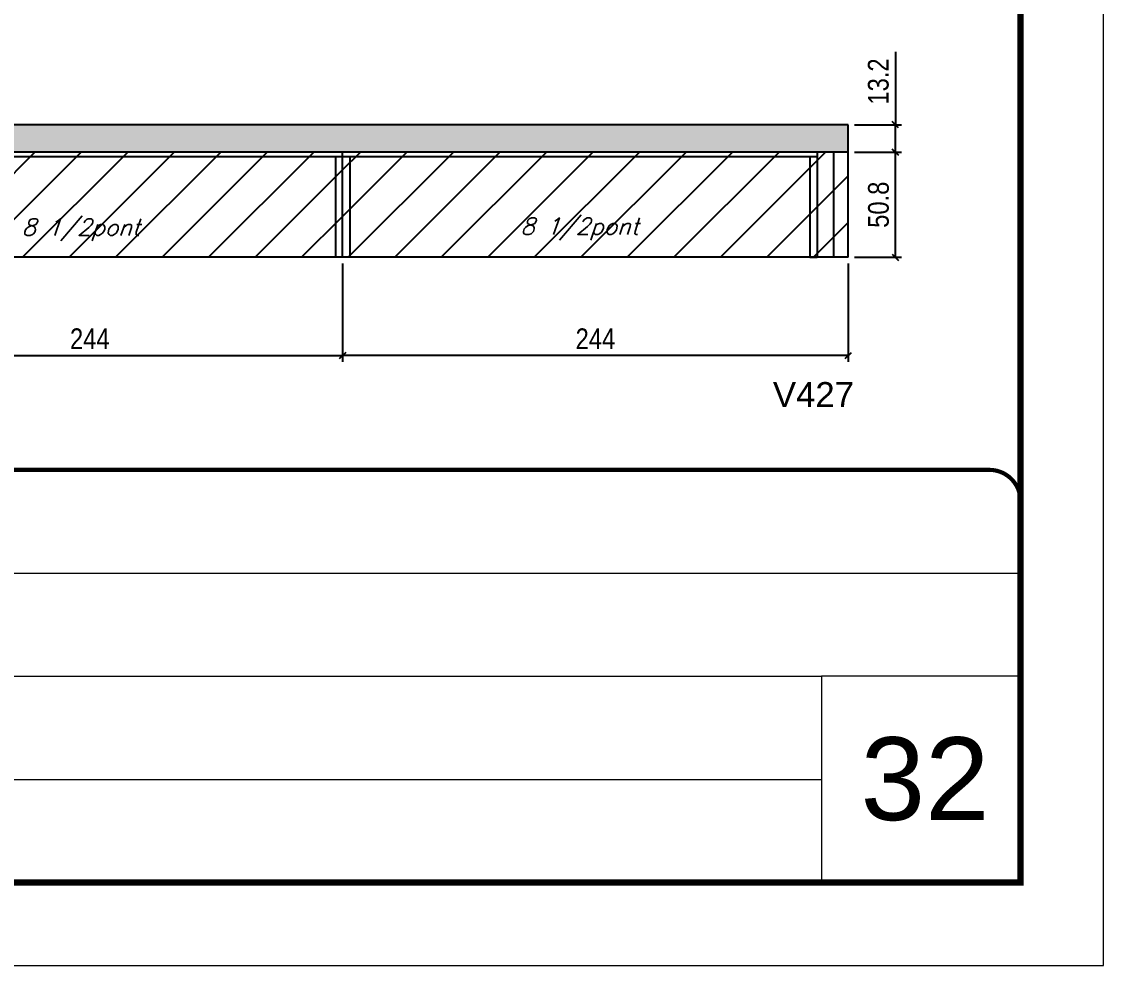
# Model space of a CAD drawing. Extents: x 137137 to 143418, y 10464 to 34486.
# Drawn here: x 142896 to 143418, y 25396 to 25851 of the extents above; entities that cross this region are included whole.
import ezdxf

# ---------------------------------------------------------------- set-up
doc = ezdxf.new("R2010")
doc.units = 0
doc.linetypes.add('CONTINUO', pattern=[0])
doc.linetypes.add('DASHED', pattern=[0.75, 0.5, -0.25])
for name, color, linetype in [('5', 5, 'Continuous'), ('COTA', 241, 'Continuous'), ('Painéis', 200, 'Continuous'), ('Reaproveitamento', 251, 'Continuous'), ('SARR_2.2x7', 40, 'Continuous'), ('SARR_3.5x7', 81, 'Continuous'), ('texto', 7, 'Continuous')]:
    doc.layers.add(name, color=color, linetype=linetype)
for name, color, linetype, lineweight in [('CARIMBO', 255, 'Continuous', 9), ('Folhas', 255, 'Continuous', 9), ('SARRAFO DE PRESSAO', 251, 'DASHED', 9)]:
    doc.layers.add(name, color=color, linetype=linetype, lineweight=lineweight)
doc.styles.add('ARIAL', font='arial.ttf')
doc.styles.add('COTA TECNICA', font='techl___.ttf', dxfattribs={"height": 10})
doc.styles.add('Romans', font='romans.shx')
doc.styles.get("Standard").update_dxf_attribs({"font": 'arial.ttf'})
doc.dimstyles.new('PAINEL', dxfattribs={"dimtxt": 10, "dimasz": 3, "dimexe": 3, "dimexo": 3, "dimgap": 3, "dimtad": 1, "dimdec": 1, "dimzin": 12, "dimdsep": 46, "dimtxsty": 'COTA TECNICA', "dimblk1": 'OBLIQUE', "dimblk2": 'OBLIQUE', "dimsah": 1, "dimcen": 0.9, "dimclrd": 4, "dimclre": 4, "dimclrt": 240, "dimadec": 1, "dimazin": 3, "dimtfac": 1, "dimtdec": 1, "dimtmove": 0, "dimatfit": 3, "dimfxl": 1, "dimtolj": 1, "dimtzin": 12, "dimarcsym": 0})
pattern_1 = [(45, (1560.227, -1e-11), (-11.2253202, 11.2253202), [])]

# ---------------------------------------------------------------- blocks, each defined once
blk = doc.blocks.new('9999999999')
at = {"color": 30, "linetype": 'CONTINUO'}
for p, q in [((98564.56, 34379.64), (99583.98, 34379.64)), ((98564.56, 34329.83), (99487.98, 34329.83)), ((99583.98, 34329.83), (99487.98, 34329.83)), ((99487.98, 34329.83), (99487.98, 34230.21)), ((98564.56, 34280.02), (99487.98, 34280.02))]:
    blk.add_line(p, q, dxfattribs=at)
at = {"color": 30, "linetype": 'CONTINUO', "const_width": 2}
blk.add_lwpolyline([(99583.98, 34230.21), (99583.98, 34414.45, 0.414214), (99568.98, 34429.45), (98228.98, 34429.45, 0.414214), (98213.98, 34414.45), (98213.98, 34245.21, 0.414214), (98228.98, 34230.21), (99583.98, 34230.21)], format="xyb", dxfattribs=at)
at = {"layer": 'Folhas'}
blk.add_lwpolyline([(98138.98, 34190.21), (99623.98, 34190.21), (99623.98, 35240.21), (98138.98, 35240.21)], close=True, dxfattribs=at)
at = {"layer": 'Folhas', "color": 30, "const_width": 3}
blk.add_lwpolyline([(98213.98, 34230.21), (99583.98, 34230.21), (99583.98, 35200.21), (98213.98, 35200.21)], close=True, dxfattribs=at)
blk = doc.blocks.new('_Oblique')
at = {"color": 0, "linetype": 'ByBlock', "lineweight": -2}
blk.add_line((-0.5, -0.5), (0.5, 0.5), dxfattribs=at)
blk = doc.blocks.new('*D790')
at = {"layer": 'COTA', "color": 4, "lineweight": -2, "transparency": 16777216}
for p, q in [((143050.67, 25734.62), (143050.67, 25687.23)), ((143294.67, 25734.62), (143294.67, 25687.23)), ((143294.67, 25690.23), (143050.67, 25690.23))]:
    blk.add_line(p, q, dxfattribs=at)
at = {"layer": 'Defpoints', "color": 0, "transparency": 16777216}
for p in [(143050.67, 25737.62), (143294.67, 25737.62), (143050.67, 25690.23)]:
    blk.add_point(p, dxfattribs=at)
at = {"layer": 'COTA', "color": 4, "lineweight": -2, "transparency": 16777216, "xscale": 3, "yscale": 3, "zscale": 3, "rotation": 180}
blk.add_blockref('_Oblique', (143050.67, 25690.23), dxfattribs=at)
at = {"layer": 'COTA', "color": 4, "lineweight": -2, "transparency": 16777216, "xscale": 3, "yscale": 3, "zscale": 3}
blk.add_blockref('_Oblique', (143294.67, 25690.23), dxfattribs=at)
at = {"layer": 'COTA', "color": 240, "transparency": 16777216, "insert": (143172.67, 25698.3), "char_height": 10, "attachment_point": 5, "style": 'COTA TECNICA'}
blk.add_mtext('\\A1;244', dxfattribs=at)
blk = doc.blocks.new('*D776')
at = {"layer": 'COTA', "color": 4, "lineweight": -2, "transparency": 16777216}
for p, q in [((142806.67, 25734.62), (142806.67, 25687.23)), ((143050.67, 25734.62), (143050.67, 25687.23)), ((142806.67, 25690.23), (143050.67, 25690.23))]:
    blk.add_line(p, q, dxfattribs=at)
at = {"layer": 'Defpoints', "color": 0, "transparency": 16777216}
for p in [(142806.67, 25737.62), (143050.67, 25737.62), (143050.67, 25690.23)]:
    blk.add_point(p, dxfattribs=at)
at = {"layer": 'COTA', "color": 4, "lineweight": -2, "transparency": 16777216, "xscale": 3, "yscale": 3, "zscale": 3, "rotation": 180}
blk.add_blockref('_Oblique', (142806.67, 25690.23), dxfattribs=at)
at = {"layer": 'COTA', "color": 4, "lineweight": -2, "transparency": 16777216, "xscale": 3, "yscale": 3, "zscale": 3}
blk.add_blockref('_Oblique', (143050.67, 25690.23), dxfattribs=at)
at = {"layer": 'COTA', "color": 240, "transparency": 16777216, "insert": (142928.67, 25698.3), "char_height": 10, "attachment_point": 5, "style": 'COTA TECNICA'}
blk.add_mtext('\\A1;244', dxfattribs=at)
blk = doc.blocks.new('*D778')
at = {"layer": 'COTA', "color": 4, "lineweight": -2, "transparency": 16777216}
for p, q in [((143297.67, 25788.42), (143320.45, 25788.42)), ((143317.45, 25737.62), (143317.45, 25788.42)), ((143297.67, 25737.62), (143320.45, 25737.62))]:
    blk.add_line(p, q, dxfattribs=at)
at = {"layer": 'Defpoints', "color": 0, "transparency": 16777216}
for p in [(143294.67, 25788.42), (143317.45, 25788.42), (143294.67, 25737.62)]:
    blk.add_point(p, dxfattribs=at)
at = {"layer": 'COTA', "color": 4, "lineweight": -2, "transparency": 16777216, "xscale": 3, "yscale": 3, "zscale": 3}
for p, rotation in [((143317.45, 25788.42), 90), ((143317.45, 25737.62), 270)]:
    blk.add_blockref('_Oblique', p, dxfattribs=dict(at, rotation=rotation))
at = {"layer": 'COTA', "color": 240, "transparency": 16777216, "insert": (143309.31, 25763.02), "char_height": 10, "attachment_point": 5, "rotation": 90, "style": 'COTA TECNICA'}
blk.add_mtext('\\A1;50.8', dxfattribs=at)
blk = doc.blocks.new('*D779')
at = {"layer": 'COTA', "color": 4, "lineweight": -2, "transparency": 16777216}
for p, q in [((143317.45, 25836.89), (143317.45, 25801.62)), ((143297.67, 25801.62), (143320.45, 25801.62)), ((143317.45, 25788.42), (143317.45, 25801.62)), ((143297.67, 25788.42), (143320.45, 25788.42))]:
    blk.add_line(p, q, dxfattribs=at)
at = {"layer": 'Defpoints', "color": 0, "transparency": 16777216}
for p in [(143294.67, 25801.62), (143317.45, 25801.62), (143294.67, 25788.42)]:
    blk.add_point(p, dxfattribs=at)
at = {"layer": 'COTA', "color": 4, "lineweight": -2, "transparency": 16777216, "xscale": 3, "yscale": 3, "zscale": 3}
for p, rotation in [((143317.45, 25801.62), 90), ((143317.45, 25788.42), 270)]:
    blk.add_blockref('_Oblique', p, dxfattribs=dict(at, rotation=rotation))
at = {"layer": 'COTA', "color": 240, "transparency": 16777216, "insert": (143309.23, 25822.52), "char_height": 10, "attachment_point": 5, "rotation": 90, "style": 'COTA TECNICA'}
blk.add_mtext('\\A1;13.2', dxfattribs=at)

msp = doc.modelspace()

# ---------------------------------------------------------------- hatches: boundary and pattern name
at = {"layer": 'COTA', "linetype": 'ByBlock'}
h = msp.add_hatch(dxfattribs=at)
h.set_pattern_fill('AR-CONC', color=256, scale=0.03)
h.set_pattern_definition([(50, (1593.3113, -6883.4506), (5.46554007, -0.47817257), [0.5715, -6.2865]), (355, (1593.311, -6883.4506), (-1.05730264, 5.73170536), [0.4572, -5.02921753]), (100.4514447, (1593.7667, -6883.4905), (4.40823741, 5.25353256), [0.48570026, -5.34270734]), (46.1842, (1593.311, -6881.9266), (8.13237123, -1.26126984), [0.85725, -9.42975]), (96.6355576, (1593.989, -6882.032), (7.122124, 7.42278374), [0.7285507, -8.01406824]), (351.184151, (1593.311, -6881.927), (7.122124, 7.42278374), [0.685799, -7.54379196]), (21, (1594.0733, -6882.3076), (4.54843174, -3.06795595), [0.5715, -6.2865]), (326, (1594.073, -6882.3076), (1.85406085, 5.52563898), [0.4572, -5.0292]), (71.451445, (1594.4523, -6882.5633), (6.40249258, 2.45768307), [0.48570026, -5.34269813]), (37.5, (1593.3113, -6883.4506), (0.092658098, 2.536651166), [0, -4.96824, 0, -5.1054, 0, -5.04825]), (7.5, (1593.3113, -6883.4506), (2.004589875, 3.005417245), [0, -2.91084, 0, -4.85394, 0, -1.92405]), (327.5, (1591.612, -6883.4506), (4.067717855, -0.17186232), [0, -1.905, 0, -5.9436, 0, -7.8867]), (317.5, (1590.85, -6883.4506), (4.44387544, 0.76279473), [0, -2.4765, 0, -3.94716, 0, -5.6007])])
h.paths.add_polyline_path([(142417.67, 25788.42), (142499.67, 25788.42), (142499.67, 25737.62), (142526.67, 25737.62), (142526.67, 25788.42), (143294.67, 25788.42), (143294.67, 25801.62), (142526.67, 25801.62), (142499.67, 25801.62), (142417.67, 25801.62), (142390.67, 25801.62), (142083.67, 25801.62), (142083.67, 25780.42), (142390.67, 25780.42), (142390.67, 25737.62), (142417.67, 25737.62)])
at = {"layer": 'Reaproveitamento', "ltscale": 25}
h = msp.add_hatch(dxfattribs=at)
h.set_pattern_fill('ANSI31', color=256, scale=5)
h.set_pattern_definition(pattern_1)
h.paths.add_polyline_path([(143050.67, 25737.62), (143050.67, 25788.42), (142806.67, 25788.42), (142806.67, 25737.62)])
h.paths.add_polyline_path([(142887.98, 25742.88), (142955.6, 25742.88), (142961.1, 25758.85), (142893.48, 25758.85)], flags=24)
h = msp.add_hatch(dxfattribs=at)
h.set_pattern_fill('ANSI31', color=256, scale=5)
h.set_pattern_definition(pattern_1)
h.paths.add_polyline_path([(143294.67, 25737.62), (143294.67, 25788.42), (143050.67, 25788.42), (143050.67, 25737.62)])
h.paths.add_polyline_path([(143128.66, 25743.32), (143196.27, 25743.32), (143201.77, 25759.29), (143134.16, 25759.29)], flags=24)

# ---------------------------------------------------------------- linework, layer by layer
at = {"layer": 'COTA', "linetype": 'ByBlock'}
for p, q in [((143294.67, 25801.62), (142526.67, 25801.62)), ((143294.67, 25788.42), (143294.67, 25801.62))]:
    msp.add_line(p, q, dxfattribs=at)
at = {"layer": 'Painéis', "linetype": 'ByBlock'}
for p, q in [((143294.67, 25788.42), (142526.67, 25788.42)), ((143050.67, 25737.62), (143050.67, 25788.42)), ((143294.67, 25737.62), (143294.67, 25788.42)), ((143294.67, 25737.62), (142806.67, 25737.62))]:
    msp.add_line(p, q, dxfattribs=at)
at = {"layer": 'SARR_2.2x7', "linetype": 'Continuous'}
for p, q in [((143287.67, 25737.62), (143287.67, 25788.42)), ((142806.67, 25786.22), (143050.67, 25786.22)), ((143050.67, 25786.22), (143279.67, 25786.22))]:
    msp.add_line(p, q, dxfattribs=at)
at = {"layer": 'SARR_3.5x7'}
for p, q in [((143279.67, 25788.42), (143279.67, 25737.62)), ((143047.17, 25786.22), (143047.17, 25737.62)), ((143054.17, 25786.22), (143054.17, 25737.62)), ((143276.17, 25786.22), (143276.17, 25737.62)), ((143276.17, 25737.62), (143279.67, 25737.62))]:
    msp.add_line(p, q, dxfattribs=at)

# ---------------------------------------------------------------- block references
at = {"layer": 'SARRAFO DE PRESSAO', "color": 6, "linetype": 'ByBlock'}
msp.add_blockref('9999999999', (43793.81, -8794.45), dxfattribs=at)

# ---------------------------------------------------------------- texts
at = {"layer": '5', "linetype": 'Continuous'}
msp.add_text('V427', height=12, rotation=0, dxfattribs=at).set_placement((143258.32, 25665.37))
at = {"layer": 'CARIMBO', "style": 'ARIAL'}
msp.add_text('32', height=40, dxfattribs=at).set_placement((143300.65, 25465.89))
at = {"layer": 'texto', "color": 2, "char_height": 8, "attachment_point": 5, "style": 'Romans'}
for insert in [(142924.35, 25750.87), (143165.02, 25751.31)]:
    msp.add_mtext('{\\Q19;\\C256;8 1/2pont}', dxfattribs=dict(at, insert=insert))

# ---------------------------------------------------------------- dimensions: what is measured, and where the dimension line sits
at = {"layer": 'COTA'}
dim = msp.add_linear_dim(base=(143317.45, 25801.62), p1=(143294.67, 25788.42), p2=(143294.67, 25801.62), angle=90, dimstyle='PAINEL', override={"dimtmove": 1}, dxfattribs=at)
dim.commit()
dim.dimension.update_dxf_attribs({"geometry": '*D779', "text_midpoint": (143317.45, 25822.52), "dimtype": 160})
dim = msp.add_linear_dim(base=(143317.45, 25788.42), p1=(143294.67, 25737.62), p2=(143294.67, 25788.42), angle=90, dimstyle='PAINEL', override={"dimtmove": 1}, dxfattribs=at)
dim.commit()
dim.dimension.update_dxf_attribs({"geometry": '*D778', "text_midpoint": (143309.31, 25763.02)})
dim = msp.add_linear_dim(base=(143050.67, 25690.23), p1=(142806.67, 25737.62), p2=(143050.67, 25737.62), dimstyle='PAINEL', override={"dimtmove": 1}, dxfattribs=at)
dim.commit()
dim.dimension.update_dxf_attribs({"geometry": '*D776', "text_midpoint": (142928.67, 25698.3)})
dim = msp.add_linear_dim(base=(143050.67, 25690.23), p1=(143294.67, 25737.62), p2=(143050.67, 25737.62), dimstyle='PAINEL', dxfattribs=at)
dim.commit()
dim.dimension.update_dxf_attribs({"geometry": '*D790', "text_midpoint": (143172.67, 25698.3)})

doc.saveas('drawing.dxf')
